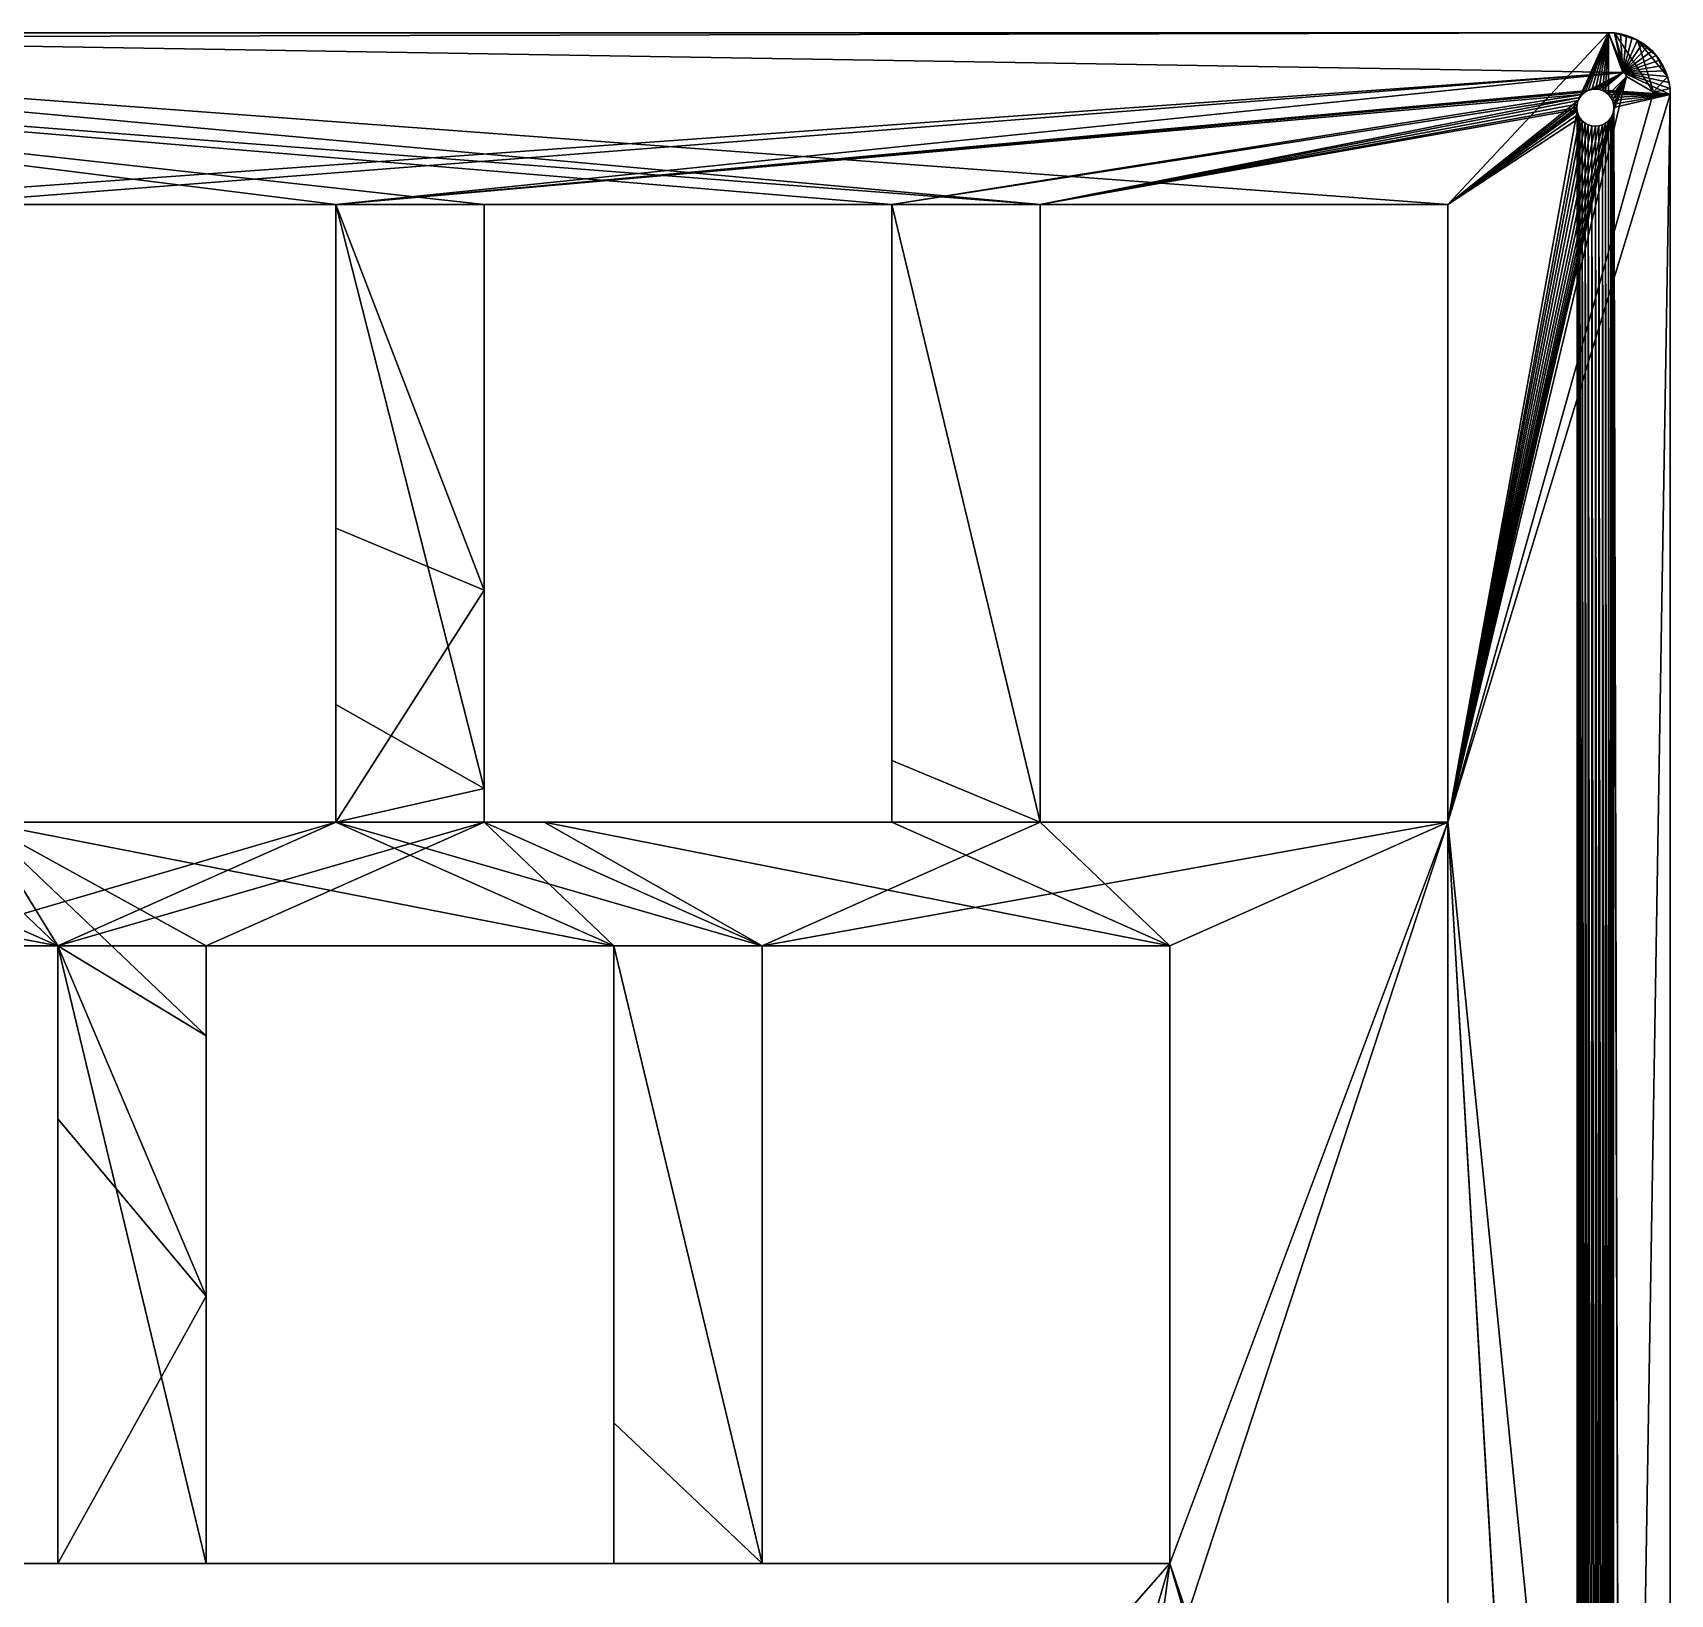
# Model space of a CAD drawing. Extents: x -25.5 to -5.1, y -12.4 to 12.4.
# Drawn here: x -18.35 to -5.1, y -0.24 to 12.4 of the extents above; entities that cross this region are included whole.
import ezdxf

# ---------------------------------------------------------------- set-up
doc = ezdxf.new("R2010")
doc.units = 0

msp = doc.modelspace()

# ---------------------------------------------------------------- linework, layer by layer
for points in [[(-25.066, 12.154, 6.8), (-25.003, 12.355, 6.8), (-10.2, 11.009, 6.8)], [(-25.003, 12.355, 6.8), (-25.001, 12.4, 6.8), (-5.601, 12.4, 6.8)], [(-6.9, 11.009, 6.8), (-25.003, 12.355, 6.8), (-5.601, 12.4, 6.8)], [(-6.9, 11.009, 6.8), (-10.2, 11.009, 6.8), (-25.003, 12.355, 6.8)], [(-5.484, 12.078, 7), (-5.601, 12.4, 7), (-25.001, 12.4, 7)], [(-5.484, 12.078, 7), (-25.001, 12.4, 7), (-20.4, 11.009, 7)], [(-25.001, 12.4, 6.8), (-25.001, 12.4, 7), (-5.601, 12.4, 7)], [(-25.001, 12.4, 6.8), (-5.601, 12.4, 7), (-5.601, 12.4, 6.8)], [(-5.846, 11.851, 6.8), (-6.9, 11.009, 6.8), (-5.601, 12.4, 6.8)], [(-5.832, 11.877, 6.8), (-5.846, 11.851, 6.8), (-5.601, 12.4, 6.8)], [(-5.813, 11.9, 6.8), (-5.832, 11.877, 6.8), (-5.601, 12.4, 6.8)], [(-5.601, 12.4, 6.8), (-5.79, 11.919, 6.8), (-5.813, 11.9, 6.8)], [(-5.601, 12.4, 6.8), (-5.764, 11.933, 6.8), (-5.79, 11.919, 6.8)], [(-5.601, 12.4, 6.8), (-5.736, 11.941, 6.8), (-5.764, 11.933, 6.8)], [(-5.601, 12.4, 6.8), (-5.707, 11.944, 6.8), (-5.736, 11.941, 6.8)], [(-5.601, 12.4, 6.8), (-5.678, 11.941, 6.8), (-5.707, 11.944, 6.8)], [(-5.601, 12.4, 6.8), (-5.65, 11.933, 6.8), (-5.678, 11.941, 6.8)], [(-5.601, 12.4, 6.8), (-5.624, 11.919, 6.8), (-5.65, 11.933, 6.8)], [(-5.601, 12.4, 6.8), (-5.601, 11.9, 6.8), (-5.624, 11.919, 6.8)], [(-5.601, 12.4, 6.8), (-5.455, 12.046, 6.8), (-5.601, 11.9, 6.8)], [(-5.455, 12.046, 6.8), (-5.601, 12.4, 6.8), (-5.552, 12.398, 6.8)], [(-5.552, 12.398, 7), (-5.601, 12.4, 7), (-5.484, 12.078, 7)], [(-5.552, 12.398, 7), (-5.552, 12.398, 6.8), (-5.601, 12.4, 6.8)], [(-5.552, 12.398, 7), (-5.601, 12.4, 6.8), (-5.601, 12.4, 7)], [(-5.552, 12.398, 6.8), (-5.503, 12.39, 6.8), (-5.456, 12.378, 6.8)], [(-5.236, 11.919, 6.8), (-5.455, 12.046, 6.8), (-5.552, 12.398, 6.8)], [(-5.552, 12.398, 6.8), (-5.456, 12.378, 6.8), (-5.365, 12.341, 6.8)], [(-5.236, 11.919, 6.8), (-5.552, 12.398, 6.8), (-5.365, 12.341, 6.8)], [(-5.503, 12.39, 7), (-5.552, 12.398, 7), (-5.484, 12.078, 7)], [(-5.503, 12.39, 7), (-5.503, 12.39, 6.8), (-5.552, 12.398, 6.8)], [(-5.503, 12.39, 7), (-5.552, 12.398, 6.8), (-5.552, 12.398, 7)], [(-5.456, 12.378, 7), (-5.503, 12.39, 7), (-5.484, 12.078, 7)], [(-5.456, 12.378, 7), (-5.456, 12.378, 6.8), (-5.503, 12.39, 6.8)], [(-5.456, 12.378, 7), (-5.503, 12.39, 6.8), (-5.503, 12.39, 7)], [(-5.41, 12.362, 7), (-5.456, 12.378, 7), (-5.484, 12.078, 7)], [(-5.365, 12.341, 7), (-5.41, 12.362, 7), (-5.484, 12.078, 7)], [(-5.323, 12.316, 7), (-5.365, 12.341, 7), (-5.484, 12.078, 7)], [(-5.456, 12.378, 6.8), (-5.41, 12.362, 6.8), (-5.365, 12.341, 6.8)], [(-5.41, 12.362, 7), (-5.41, 12.362, 6.8), (-5.456, 12.378, 6.8)], [(-5.41, 12.362, 7), (-5.456, 12.378, 6.8), (-5.456, 12.378, 7)], [(-5.365, 12.341, 7), (-5.365, 12.341, 6.8), (-5.41, 12.362, 6.8)], [(-5.365, 12.341, 7), (-5.41, 12.362, 6.8), (-5.41, 12.362, 7)], [(-5.365, 12.341, 6.8), (-5.323, 12.316, 6.8), (-5.284, 12.287, 6.8)], [(-5.365, 12.341, 6.8), (-5.284, 12.287, 6.8), (-5.214, 12.217, 6.8)], [(-5.365, 12.341, 6.8), (-5.214, 12.217, 6.8), (-5.123, 12.045, 6.8)], [(-5.365, 12.341, 6.8), (-5.123, 12.045, 6.8), (-5.236, 11.919, 6.8)], [(-5.323, 12.316, 7), (-5.323, 12.316, 6.8), (-5.365, 12.341, 6.8)], [(-5.323, 12.316, 7), (-5.365, 12.341, 6.8), (-5.365, 12.341, 7)], [(-5.284, 12.287, 7), (-5.323, 12.316, 7), (-5.484, 12.078, 7)], [(-5.247, 12.254, 7), (-5.284, 12.287, 7), (-5.484, 12.078, 7)], [(-5.214, 12.217, 7), (-5.247, 12.254, 7), (-5.484, 12.078, 7)], [(-5.185, 12.178, 7), (-5.214, 12.217, 7), (-5.484, 12.078, 7)], [(-5.284, 12.287, 7), (-5.284, 12.287, 6.8), (-5.323, 12.316, 6.8)], [(-5.284, 12.287, 7), (-5.323, 12.316, 6.8), (-5.323, 12.316, 7)], [(-5.284, 12.287, 6.8), (-5.247, 12.254, 6.8), (-5.214, 12.217, 6.8)], [(-5.247, 12.254, 7), (-5.247, 12.254, 6.8), (-5.284, 12.287, 6.8)], [(-5.247, 12.254, 7), (-5.284, 12.287, 6.8), (-5.284, 12.287, 7)], [(-5.214, 12.217, 7), (-5.214, 12.217, 6.8), (-5.247, 12.254, 6.8)], [(-5.214, 12.217, 7), (-5.247, 12.254, 6.8), (-5.247, 12.254, 7)], [(-5.214, 12.217, 6.8), (-5.185, 12.178, 6.8), (-5.16, 12.136, 6.8)], [(-5.214, 12.217, 6.8), (-5.16, 12.136, 6.8), (-5.123, 12.045, 6.8)], [(-5.185, 12.178, 7), (-5.185, 12.178, 6.8), (-5.214, 12.217, 6.8)], [(-5.185, 12.178, 7), (-5.214, 12.217, 6.8), (-5.214, 12.217, 7)], [(-15.9, 11.009, 6.8), (-19.2, 11.009, 6.8), (-25.066, 12.154, 6.8)], [(-25.066, 12.154, 6.8), (-10.2, 11.009, 6.8), (-11.4, 11.009, 6.8)], [(-14.7, 11.009, 6.8), (-15.9, 11.009, 6.8), (-25.066, 12.154, 6.8)], [(-11.4, 11.009, 6.8), (-14.7, 11.009, 6.8), (-25.066, 12.154, 6.8)], [(-5.484, 12.078, 7), (-20.4, 11.009, 7), (-19.2, 11.009, 7)], [(-5.484, 12.078, 7), (-19.2, 11.009, 7), (-15.9, 11.009, 7)], [(-5.764, 11.933, 7), (-5.484, 12.078, 7), (-15.9, 11.009, 7)], [(-5.764, 11.933, 7), (-5.736, 11.941, 7), (-5.484, 12.078, 7)], [(-5.736, 11.941, 7), (-5.707, 11.944, 7), (-5.484, 12.078, 7)], [(-5.707, 11.944, 7), (-5.678, 11.941, 7), (-5.484, 12.078, 7)], [(-5.678, 11.941, 7), (-5.655, 11.934, 7), (-5.484, 12.078, 7)], [(-5.101, 11.9, 7), (-5.484, 12.078, 7), (-5.655, 11.934, 7)], [(-5.16, 12.136, 7), (-5.185, 12.178, 7), (-5.484, 12.078, 7)], [(-5.139, 12.091, 7), (-5.16, 12.136, 7), (-5.484, 12.078, 7)], [(-5.123, 12.045, 7), (-5.139, 12.091, 7), (-5.484, 12.078, 7)], [(-5.101, 11.9, 7), (-5.103, 11.949, 7), (-5.484, 12.078, 7)], [(-5.103, 11.949, 7), (-5.111, 11.998, 7), (-5.484, 12.078, 7)], [(-5.111, 11.998, 7), (-5.123, 12.045, 7), (-5.484, 12.078, 7)], [(-5.16, 12.136, 7), (-5.16, 12.136, 6.8), (-5.185, 12.178, 6.8)], [(-5.16, 12.136, 7), (-5.185, 12.178, 6.8), (-5.185, 12.178, 7)], [(-5.16, 12.136, 6.8), (-5.139, 12.091, 6.8), (-5.123, 12.045, 6.8)], [(-5.139, 12.091, 7), (-5.139, 12.091, 6.8), (-5.16, 12.136, 6.8)], [(-5.139, 12.091, 7), (-5.16, 12.136, 6.8), (-5.16, 12.136, 7)], [(-5.123, 12.045, 7), (-5.123, 12.045, 6.8), (-5.139, 12.091, 6.8)], [(-5.123, 12.045, 7), (-5.139, 12.091, 6.8), (-5.139, 12.091, 7)], [(-5.79, 11.919, 7), (-5.764, 11.933, 7), (-15.9, 11.009, 7)], [(-5.455, 12.046, 6.8), (-5.236, 11.919, 6.8), (-6.9, 6.009, 6.8)], [(-5.56, 11.765, 6.8), (-5.455, 12.046, 6.8), (-6.9, 6.009, 6.8)], [(-5.79, 11.919, 7), (-5.79, 11.919, 6.8), (-5.764, 11.933, 6.8)], [(-5.79, 11.919, 7), (-5.764, 11.933, 6.8), (-5.764, 11.933, 7)], [(-5.764, 11.933, 7), (-5.764, 11.933, 6.8), (-5.736, 11.941, 6.8)], [(-5.764, 11.933, 7), (-5.736, 11.941, 6.8), (-5.736, 11.941, 7)], [(-5.736, 11.941, 7), (-5.736, 11.941, 6.8), (-5.707, 11.944, 6.8)], [(-5.736, 11.941, 7), (-5.707, 11.944, 6.8), (-5.707, 11.944, 7)], [(-5.707, 11.944, 7), (-5.707, 11.944, 6.8), (-5.678, 11.941, 6.8)], [(-5.707, 11.944, 7), (-5.678, 11.941, 6.8), (-5.678, 11.941, 7)], [(-5.678, 11.941, 6.8), (-5.65, 11.933, 6.8), (-5.65, 11.933, 7)], [(-5.655, 11.934, 7), (-5.678, 11.941, 7), (-5.678, 11.941, 6.8)], [(-5.65, 11.933, 7), (-5.655, 11.934, 7), (-5.678, 11.941, 6.8)], [(-5.101, 11.9, 7), (-5.655, 11.934, 7), (-5.65, 11.933, 7)], [(-5.65, 11.933, 7), (-5.65, 11.933, 6.8), (-5.624, 11.919, 6.8)], [(-5.65, 11.933, 7), (-5.624, 11.919, 6.8), (-5.624, 11.919, 7)], [(-5.101, 11.9, 7), (-5.65, 11.933, 7), (-5.624, 11.919, 7)], [(-5.582, 11.877, 6.8), (-5.601, 11.9, 6.8), (-5.455, 12.046, 6.8)], [(-5.568, 11.851, 6.8), (-5.582, 11.877, 6.8), (-5.455, 12.046, 6.8)], [(-5.56, 11.823, 6.8), (-5.568, 11.851, 6.8), (-5.455, 12.046, 6.8)], [(-5.557, 11.794, 6.8), (-5.56, 11.823, 6.8), (-5.455, 12.046, 6.8)], [(-5.56, 11.765, 6.8), (-5.557, 11.794, 6.8), (-5.455, 12.046, 6.8)], [(-5.123, 12.045, 6.8), (-5.103, 11.949, 6.8), (-5.236, 11.919, 6.8)], [(-5.103, 11.949, 6.8), (-5.101, 11.9, 6.8), (-5.236, 11.919, 6.8)], [(-5.123, 12.045, 6.8), (-5.111, 11.998, 6.8), (-5.103, 11.949, 6.8)], [(-5.111, 11.998, 7), (-5.111, 11.998, 6.8), (-5.123, 12.045, 6.8)], [(-5.111, 11.998, 7), (-5.123, 12.045, 6.8), (-5.123, 12.045, 7)], [(-5.103, 11.949, 7), (-5.103, 11.949, 6.8), (-5.111, 11.998, 6.8)], [(-5.103, 11.949, 7), (-5.111, 11.998, 6.8), (-5.111, 11.998, 7)], [(-5.101, 11.9, 7), (-5.101, 11.9, 6.8), (-5.103, 11.949, 6.8)], [(-5.101, 11.9, 7), (-5.103, 11.949, 6.8), (-5.103, 11.949, 7)], [(-5.813, 11.9, 7), (-5.79, 11.919, 7), (-15.9, 11.009, 7)], [(-5.813, 11.9, 7), (-15.9, 11.009, 7), (-11.4, 11.009, 7)], [(-5.832, 11.877, 7), (-5.813, 11.9, 7), (-11.4, 11.009, 7)], [(-5.832, 11.877, 7), (-11.4, 11.009, 7), (-10.2, 11.009, 7)], [(-5.846, 11.851, 7), (-5.832, 11.877, 7), (-10.2, 11.009, 7)], [(-10.2, 11.009, 7), (-5.854, 11.823, 7), (-5.846, 11.851, 7)], [(-10.2, 11.009, 7), (-5.857, 11.794, 7), (-5.854, 11.823, 7)], [(-6.9, 6.009, 6.8), (-5.236, 11.919, 6.8), (-5.101, 11.9, 6.8)], [(-6.9, 6.009, 6.8), (-5.101, 11.9, 6.8), (-5.101, -11.9, 6.8)], [(-5.846, 11.851, 6.8), (-5.854, 11.823, 6.8), (-6.9, 11.009, 6.8)], [(-5.854, 11.823, 6.8), (-5.857, 11.794, 6.8), (-6.9, 11.009, 6.8)], [(-5.857, 11.794, 7), (-5.857, 11.794, 6.8), (-5.854, 11.823, 6.8)], [(-5.857, 11.794, 7), (-5.854, 11.823, 6.8), (-5.854, 11.823, 7)], [(-5.854, 11.823, 7), (-5.854, 11.823, 6.8), (-5.846, 11.851, 6.8)], [(-5.854, 11.823, 7), (-5.846, 11.851, 6.8), (-5.846, 11.851, 7)], [(-5.846, 11.851, 7), (-5.846, 11.851, 6.8), (-5.832, 11.877, 6.8)], [(-5.846, 11.851, 7), (-5.832, 11.877, 6.8), (-5.832, 11.877, 7)], [(-5.832, 11.877, 7), (-5.832, 11.877, 6.8), (-5.813, 11.9, 6.8)], [(-5.832, 11.877, 7), (-5.813, 11.9, 6.8), (-5.813, 11.9, 7)], [(-5.813, 11.9, 7), (-5.813, 11.9, 6.8), (-5.79, 11.919, 6.8)], [(-5.813, 11.9, 7), (-5.79, 11.919, 6.8), (-5.79, 11.919, 7)], [(-5.624, 11.919, 7), (-5.624, 11.919, 6.8), (-5.601, 11.9, 6.8)], [(-5.624, 11.919, 7), (-5.601, 11.9, 6.8), (-5.601, 11.9, 7)], [(-5.101, 11.9, 7), (-5.624, 11.919, 7), (-5.601, 11.9, 7)], [(-5.601, 11.9, 6.8), (-5.582, 11.877, 6.8), (-5.582, 11.877, 7)], [(-5.601, 11.9, 6.8), (-5.582, 11.877, 7), (-5.601, 11.9, 7)], [(-5.101, 11.9, 7), (-5.601, 11.9, 7), (-5.582, 11.877, 7)], [(-5.101, 11.9, 7), (-5.582, 11.877, 7), (-5.568, 11.851, 7)], [(-5.582, 11.877, 6.8), (-5.568, 11.851, 6.8), (-5.568, 11.851, 7)], [(-5.582, 11.877, 6.8), (-5.568, 11.851, 7), (-5.582, 11.877, 7)], [(-5.101, 11.9, 7), (-5.568, 11.851, 7), (-5.56, 11.823, 7)], [(-5.568, 11.851, 6.8), (-5.56, 11.823, 6.8), (-5.56, 11.823, 7)], [(-5.568, 11.851, 6.8), (-5.56, 11.823, 7), (-5.568, 11.851, 7)], [(-5.101, 11.9, 7), (-5.56, 11.823, 7), (-5.557, 11.794, 7)], [(-5.56, 11.823, 6.8), (-5.557, 11.794, 6.8), (-5.557, 11.794, 7)], [(-5.56, 11.823, 6.8), (-5.557, 11.794, 7), (-5.56, 11.823, 7)], [(-5.495, -12.092, 7), (-5.101, 11.9, 7), (-5.557, 11.794, 7)], [(-5.495, -12.092, 7), (-5.101, -11.9, 7), (-5.101, 11.9, 7)], [(-5.101, 11.9, 6.8), (-5.101, 11.9, 7), (-5.101, -11.9, 7)], [(-5.101, 11.9, 6.8), (-5.101, -11.9, 7), (-5.101, -11.9, 6.8)], [(-10.2, 11.009, 7), (-5.856, 11.779, 7), (-5.857, 11.794, 7)], [(-10.2, 11.009, 7), (-6.9, 11.009, 7), (-5.856, 11.779, 7)], [(-5.857, 11.794, 6.8), (-5.854, 11.765, 6.8), (-6.9, 11.009, 6.8)], [(-5.854, 11.765, 7), (-5.856, 11.779, 7), (-6.9, 11.009, 7)], [(-5.854, 11.765, 6.8), (-5.846, 11.737, 6.8), (-6.9, 11.009, 6.8)], [(-5.568, 11.737, 6.8), (-5.56, 11.765, 6.8), (-6.9, 6.009, 6.8)], [(-5.854, 11.765, 7), (-6.9, 11.009, 7), (-6.9, 6.009, 7)], [(-5.854, -11.765, 7), (-5.854, 11.765, 7), (-6.9, 6.009, 7)], [(-5.846, 11.737, 6.8), (-5.832, 11.711, 6.8), (-6.9, 11.009, 6.8)], [(-5.582, 11.711, 6.8), (-5.568, 11.737, 6.8), (-6.9, 6.009, 6.8)], [(-6.9, 6.009, 6.8), (-6.9, 11.009, 6.8), (-5.832, 11.711, 6.8)], [(-6.9, 6.009, 6.8), (-5.832, 11.711, 6.8), (-5.813, 11.688, 6.8)], [(-5.601, 11.688, 6.8), (-5.582, 11.711, 6.8), (-6.9, 6.009, 6.8)], [(-6.9, 6.009, 6.8), (-5.813, 11.688, 6.8), (-5.79, 11.669, 6.8)], [(-6.9, 6.009, 6.8), (-5.624, 11.669, 6.8), (-5.601, 11.688, 6.8)], [(-6.9, 6.009, 6.8), (-5.79, 11.669, 6.8), (-5.764, 11.655, 6.8)], [(-6.9, 6.009, 6.8), (-5.65, 11.655, 6.8), (-5.624, 11.669, 6.8)], [(-5.854, 11.765, 6.8), (-5.857, 11.794, 6.8), (-5.857, 11.794, 7)], [(-5.854, 11.765, 6.8), (-5.857, 11.794, 7), (-5.856, 11.779, 7)], [(-5.856, 11.779, 7), (-5.854, 11.765, 7), (-5.854, 11.765, 6.8)], [(-5.846, 11.737, 7), (-5.846, 11.737, 6.8), (-5.854, 11.765, 6.8)], [(-5.846, 11.737, 7), (-5.854, 11.765, 6.8), (-5.854, 11.765, 7)], [(-5.846, -11.737, 7), (-5.846, 11.737, 7), (-5.854, 11.765, 7)], [(-5.854, -11.765, 7), (-5.846, -11.737, 7), (-5.854, 11.765, 7)], [(-5.832, 11.711, 7), (-5.832, 11.711, 6.8), (-5.846, 11.737, 6.8)], [(-5.832, 11.711, 7), (-5.846, 11.737, 6.8), (-5.846, 11.737, 7)], [(-5.832, -11.711, 7), (-5.832, 11.711, 7), (-5.846, 11.737, 7)], [(-5.846, -11.737, 7), (-5.832, -11.711, 7), (-5.846, 11.737, 7)], [(-5.813, 11.688, 7), (-5.813, 11.688, 6.8), (-5.832, 11.711, 6.8)], [(-5.813, 11.688, 7), (-5.832, 11.711, 6.8), (-5.832, 11.711, 7)], [(-5.813, -11.688, 7), (-5.813, 11.688, 7), (-5.832, 11.711, 7)], [(-5.832, -11.711, 7), (-5.813, -11.688, 7), (-5.832, 11.711, 7)], [(-5.79, 11.669, 6.8), (-5.813, 11.688, 6.8), (-5.813, 11.688, 7)], [(-5.79, 11.669, 6.8), (-5.813, 11.688, 7), (-5.79, 11.669, 7)], [(-5.79, -11.669, 7), (-5.79, 11.669, 7), (-5.813, 11.688, 7)], [(-5.813, -11.688, 7), (-5.79, -11.669, 7), (-5.813, 11.688, 7)], [(-5.764, 11.655, 6.8), (-5.79, 11.669, 6.8), (-5.79, 11.669, 7)], [(-5.764, 11.655, 6.8), (-5.79, 11.669, 7), (-5.764, 11.655, 7)], [(-5.764, -11.655, 7), (-5.764, 11.655, 7), (-5.79, 11.669, 7)], [(-5.79, -11.669, 7), (-5.764, -11.655, 7), (-5.79, 11.669, 7)], [(-5.624, 11.669, 6.8), (-5.65, 11.655, 6.8), (-5.65, 11.655, 7)], [(-5.624, 11.669, 6.8), (-5.65, 11.655, 7), (-5.624, 11.669, 7)], [(-5.624, -11.669, 7), (-5.624, 11.669, 7), (-5.65, 11.655, 7)], [(-5.601, 11.688, 6.8), (-5.624, 11.669, 6.8), (-5.624, 11.669, 7)], [(-5.601, 11.688, 6.8), (-5.624, 11.669, 7), (-5.601, 11.688, 7)], [(-5.601, -11.688, 7), (-5.601, 11.688, 7), (-5.624, 11.669, 7)], [(-5.624, -11.669, 7), (-5.601, -11.688, 7), (-5.624, 11.669, 7)], [(-5.582, 11.711, 6.8), (-5.601, 11.688, 6.8), (-5.601, 11.688, 7)], [(-5.582, 11.711, 6.8), (-5.601, 11.688, 7), (-5.582, 11.711, 7)], [(-5.582, -11.711, 7), (-5.582, 11.711, 7), (-5.601, 11.688, 7)], [(-5.601, -11.688, 7), (-5.582, -11.711, 7), (-5.601, 11.688, 7)], [(-5.568, 11.737, 6.8), (-5.582, 11.711, 6.8), (-5.582, 11.711, 7)], [(-5.568, 11.737, 6.8), (-5.582, 11.711, 7), (-5.568, 11.737, 7)], [(-5.568, -11.737, 7), (-5.568, 11.737, 7), (-5.582, 11.711, 7)], [(-5.582, -11.711, 7), (-5.568, -11.737, 7), (-5.582, 11.711, 7)], [(-5.56, 11.765, 6.8), (-5.568, 11.737, 6.8), (-5.568, 11.737, 7)], [(-5.56, 11.765, 6.8), (-5.568, 11.737, 7), (-5.56, 11.765, 7)], [(-5.56, -11.765, 7), (-5.56, 11.765, 7), (-5.568, 11.737, 7)], [(-5.568, -11.737, 7), (-5.56, -11.765, 7), (-5.568, 11.737, 7)], [(-5.557, 11.794, 6.8), (-5.56, 11.765, 6.8), (-5.56, 11.765, 7)], [(-5.557, 11.794, 6.8), (-5.56, 11.765, 7), (-5.557, 11.794, 7)], [(-5.495, -12.092, 7), (-5.557, 11.794, 7), (-5.56, 11.765, 7)], [(-5.56, -11.765, 7), (-5.495, -12.092, 7), (-5.56, 11.765, 7)], [(-6.9, 6.009, 6.8), (-5.764, 11.655, 6.8), (-5.736, 11.647, 6.8)], [(-6.9, 6.009, 6.8), (-5.678, 11.647, 6.8), (-5.65, 11.655, 6.8)], [(-6.9, 6.009, 6.8), (-5.736, 11.647, 6.8), (-5.707, 11.644, 6.8)], [(-6.9, 6.009, 6.8), (-5.707, 11.644, 6.8), (-5.678, 11.647, 6.8)], [(-5.736, 11.647, 6.8), (-5.764, 11.655, 6.8), (-5.764, 11.655, 7)], [(-5.736, 11.647, 6.8), (-5.764, 11.655, 7), (-5.736, 11.647, 7)], [(-5.736, -11.647, 7), (-5.736, 11.647, 7), (-5.764, 11.655, 7)], [(-5.764, -11.655, 7), (-5.736, -11.647, 7), (-5.764, 11.655, 7)], [(-5.707, 11.644, 6.8), (-5.736, 11.647, 6.8), (-5.736, 11.647, 7)], [(-5.707, 11.644, 6.8), (-5.736, 11.647, 7), (-5.707, 11.644, 7)], [(-5.707, -11.644, 7), (-5.707, 11.644, 7), (-5.736, 11.647, 7)], [(-5.736, -11.647, 7), (-5.707, -11.644, 7), (-5.736, 11.647, 7)], [(-5.678, 11.647, 6.8), (-5.707, 11.644, 6.8), (-5.707, 11.644, 7)], [(-5.678, 11.647, 6.8), (-5.707, 11.644, 7), (-5.678, 11.647, 7)], [(-5.678, -11.647, 7), (-5.678, 11.647, 7), (-5.707, 11.644, 7)], [(-5.707, -11.644, 7), (-5.678, -11.647, 7), (-5.707, 11.644, 7)], [(-5.65, 11.655, 6.8), (-5.678, 11.647, 6.8), (-5.678, 11.647, 7)], [(-5.65, 11.655, 6.8), (-5.678, 11.647, 7), (-5.65, 11.655, 7)], [(-5.65, -11.655, 7), (-5.65, 11.655, 7), (-5.678, 11.647, 7)], [(-5.678, -11.647, 7), (-5.65, -11.655, 7), (-5.678, 11.647, 7)], [(-5.65, -11.655, 7), (-5.624, -11.669, 7), (-5.65, 11.655, 7)], [(-19.2, 11.009, 6.8), (-19.2, 11.009, 7), (-15.9, 11.009, 7)], [(-19.2, 11.009, 6.8), (-15.9, 11.009, 7), (-15.9, 11.009, 6.8)], [(-15.9, 6.963, 6.8), (-15.9, 11.009, 6.8), (-15.9, 11.009, 7)], [(-15.9, 6.963, 6.8), (-15.9, 11.009, 7), (-15.9, 8.39, 7)], [(-14.7, 6.283, 6.8), (-15.9, 6.963, 6.8), (-15.9, 11.009, 6.8)], [(-14.7, 11.009, 6.8), (-14.7, 6.283, 6.8), (-15.9, 11.009, 6.8)], [(-15.9, 11.009, 7), (-15.9, 8.39, 7), (-14.7, 7.889, 7)], [(-15.9, 11.009, 7), (-14.7, 7.889, 7), (-14.7, 11.009, 7)], [(-15.9, 11.009, 7), (-14.7, 11.009, 7), (-11.4, 11.009, 7)], [(-14.7, 7.889, 7), (-14.7, 11.009, 7), (-14.7, 11.009, 6.8)], [(-14.7, 7.889, 7), (-14.7, 11.009, 6.8), (-14.7, 6.283, 6.8)], [(-14.7, 11.009, 6.8), (-14.7, 11.009, 7), (-11.4, 11.009, 7)], [(-14.7, 11.009, 6.8), (-11.4, 11.009, 7), (-11.4, 11.009, 6.8)], [(-11.4, 6.009, 6.8), (-11.4, 11.009, 6.8), (-11.4, 11.009, 7)], [(-11.4, 11.009, 7), (-11.4, 6.51, 7), (-11.4, 6.009, 6.8)], [(-10.2, 6.009, 6.8), (-11.4, 6.009, 6.8), (-11.4, 11.009, 6.8)], [(-10.2, 11.009, 6.8), (-10.2, 6.009, 6.8), (-11.4, 11.009, 6.8)], [(-11.4, 11.009, 7), (-11.4, 6.51, 7), (-10.2, 6.009, 7)], [(-11.4, 11.009, 7), (-10.2, 6.009, 7), (-10.2, 11.009, 7)], [(-10.2, 6.009, 6.8), (-10.2, 6.009, 7), (-10.2, 11.009, 7)], [(-10.2, 6.009, 6.8), (-10.2, 11.009, 7), (-10.2, 11.009, 6.8)], [(-10.2, 11.009, 6.8), (-10.2, 11.009, 7), (-6.9, 11.009, 7)], [(-10.2, 11.009, 6.8), (-6.9, 11.009, 7), (-6.9, 11.009, 6.8)], [(-6.9, 11.009, 6.8), (-6.9, 11.009, 7), (-6.9, 6.009, 7)], [(-6.9, 11.009, 6.8), (-6.9, 6.009, 7), (-6.9, 6.009, 6.8)], [(-15.9, 8.39, 7), (-15.9, 6.009, 7), (-15.9, 6.009, 6.8)], [(-15.9, 8.39, 7), (-15.9, 6.009, 6.8), (-15.9, 6.963, 6.8)], [(-14.7, 7.889, 7), (-15.9, 8.39, 7), (-15.9, 6.009, 7)], [(-14.7, 6.009, 7), (-14.7, 7.889, 7), (-15.9, 6.009, 7)], [(-14.7, 6.283, 6.8), (-14.7, 6.009, 7), (-14.7, 7.889, 7)], [(-15.9, 6.009, 6.8), (-15.9, 6.963, 6.8), (-14.7, 6.283, 6.8)], [(-11.4, 6.51, 7), (-11.4, 6.009, 7), (-11.4, 6.009, 6.8)], [(-10.2, 6.009, 7), (-11.4, 6.51, 7), (-11.4, 6.009, 7)], [(-15.9, 6.009, 6.8), (-14.7, 6.283, 6.8), (-14.7, 6.009, 6.8)], [(-14.7, 6.283, 6.8), (-14.7, 6.009, 6.8), (-14.7, 6.009, 7)], [(-23.412, 6.009, 7), (-21.45, 5.009, 7), (-18.15, 5.009, 7)], [(-20.4, 6.009, 7), (-23.412, 6.009, 7), (-18.15, 5.009, 7)], [(-20.4, 6.009, 7), (-18.15, 5.009, 7), (-19.2, 6.009, 7)], [(-19.321, 5.009, 6.8), (-19.2, 6.009, 6.8), (-15.9, 6.009, 6.8)], [(-18.15, 5.009, 6.8), (-19.321, 5.009, 6.8), (-15.9, 6.009, 6.8)], [(-19.2, 6.009, 6.8), (-15.9, 6.009, 6.8), (-15.9, 6.009, 7)], [(-15.9, 6.009, 7), (-18.77, 6.009, 7), (-19.2, 6.009, 6.8)], [(-18.15, 5.009, 7), (-18.77, 6.009, 7), (-19.2, 6.009, 7)], [(-18.77, 6.009, 7), (-16.95, 4.281, 7), (-16.95, 5.009, 7)], [(-18.77, 6.009, 7), (-16.95, 5.009, 7), (-13.65, 5.009, 7)], [(-15.9, 6.009, 7), (-18.77, 6.009, 7), (-13.65, 5.009, 7)], [(-18.15, 5.009, 7), (-16.95, 4.281, 7), (-18.77, 6.009, 7)], [(-18.15, 5.009, 6.8), (-15.9, 6.009, 6.8), (-14.7, 6.009, 6.8)], [(-16.95, 5.009, 6.8), (-18.15, 5.009, 6.8), (-14.7, 6.009, 6.8)], [(-13.65, 5.009, 6.8), (-16.95, 5.009, 6.8), (-14.7, 6.009, 6.8)], [(-15.9, 6.009, 7), (-13.65, 5.009, 7), (-12.45, 5.009, 7)], [(-14.7, 6.009, 7), (-15.9, 6.009, 7), (-12.45, 5.009, 7)], [(-11.4, 6.009, 7), (-14.7, 6.009, 7), (-14.7, 6.009, 6.8)], [(-11.4, 6.009, 7), (-14.7, 6.009, 6.8), (-14.216, 6.009, 6.8)], [(-10.2, 6.009, 7), (-11.4, 6.009, 7), (-14.7, 6.009, 7)], [(-12.45, 5.009, 7), (-10.2, 6.009, 7), (-14.7, 6.009, 7)], [(-14.7, 6.009, 6.8), (-14.216, 6.009, 6.8), (-12.45, 5.009, 6.8)], [(-14.7, 6.009, 6.8), (-12.45, 5.009, 6.8), (-13.65, 5.009, 6.8)], [(-14.216, 6.009, 6.8), (-11.4, 6.009, 6.8), (-11.4, 6.009, 7)], [(-9.15, 5.009, 6.8), (-12.45, 5.009, 6.8), (-14.216, 6.009, 6.8)], [(-9.15, 5.009, 6.8), (-14.216, 6.009, 6.8), (-11.4, 6.009, 6.8)], [(-12.45, 5.009, 7), (-9.15, 5.009, 7), (-6.9, 6.009, 7)], [(-12.45, 5.009, 7), (-6.9, 6.009, 7), (-10.2, 6.009, 7)], [(-10.2, 6.009, 6.8), (-9.15, 5.009, 6.8), (-11.4, 6.009, 6.8)], [(-11.4, -7.691, 7), (-6.9, -7.691, 7), (-6.9, 6.009, 7)], [(-11.4, -7.691, 7), (-6.9, 6.009, 7), (-9.15, 0.009, 7)], [(-6.9, 6.009, 6.8), (-6.9, 6.009, 7), (-10.2, 6.009, 7)], [(-6.9, 6.009, 6.8), (-10.2, 6.009, 7), (-10.2, 6.009, 6.8)], [(-10.2, 6.009, 6.8), (-6.9, 6.009, 6.8), (-9.15, 5.009, 6.8)], [(-9.15, 0.009, 6.8), (-6.9, 6.009, 6.8), (-5.101, -11.9, 6.8)], [(-6.9, 6.009, 6.8), (-9.15, 0.009, 6.8), (-9.15, 5.009, 6.8)], [(-6.9, 6.009, 7), (-9.15, 5.009, 7), (-9.15, 0.009, 7)], [(-5.857, -11.794, 7), (-5.854, -11.765, 7), (-6.9, 6.009, 7)], [(-6.9, -7.691, 7), (-5.857, -11.794, 7), (-6.9, 6.009, 7)], [(-21.45, 5.009, 7), (-18.15, 5.009, 7), (-18.15, 5.009, 6.8)], [(-21.45, 5.009, 7), (-18.15, 5.009, 6.8), (-19.321, 5.009, 6.8)], [(-18.15, 3.609, 6.8), (-18.15, 5.009, 6.8), (-18.15, 5.009, 7)], [(-18.15, 5.009, 7), (-18.15, 0.009, 7), (-18.15, 0.009, 6.8)], [(-18.15, 5.009, 7), (-18.15, 0.009, 6.8), (-18.15, 3.609, 6.8)], [(-16.95, 2.174, 6.8), (-18.15, 3.609, 6.8), (-18.15, 5.009, 6.8)], [(-16.95, 5.009, 6.8), (-16.95, 2.174, 6.8), (-18.15, 5.009, 6.8)], [(-16.95, 0.009, 7), (-16.95, 4.281, 7), (-18.15, 5.009, 7)], [(-16.95, 0.009, 7), (-18.15, 5.009, 7), (-18.15, 0.009, 7)], [(-16.95, 4.281, 7), (-16.95, 5.009, 7), (-16.95, 5.009, 6.8)], [(-16.95, 4.281, 7), (-16.95, 5.009, 6.8), (-16.95, 2.174, 6.8)], [(-16.95, 5.009, 6.8), (-16.95, 5.009, 7), (-13.65, 5.009, 7)], [(-16.95, 5.009, 6.8), (-13.65, 5.009, 7), (-13.65, 5.009, 6.8)], [(-13.65, 0.009, 6.8), (-13.65, 5.009, 6.8), (-13.65, 5.009, 7)], [(-13.65, 5.009, 7), (-13.65, 1.148, 7), (-13.65, 0.009, 6.8)], [(-13.65, 5.009, 7), (-13.65, 1.148, 7), (-12.45, 0.009, 7)], [(-13.65, 5.009, 7), (-12.45, 0.009, 7), (-12.45, 5.009, 7)], [(-12.45, 0.009, 6.8), (-13.65, 0.009, 6.8), (-13.65, 5.009, 6.8)], [(-12.45, 5.009, 6.8), (-12.45, 0.009, 6.8), (-13.65, 5.009, 6.8)], [(-12.45, 0.009, 6.8), (-12.45, 0.009, 7), (-12.45, 5.009, 7)], [(-12.45, 0.009, 6.8), (-12.45, 5.009, 7), (-12.45, 5.009, 6.8)], [(-12.45, 5.009, 6.8), (-12.45, 5.009, 7), (-9.15, 5.009, 7)], [(-12.45, 5.009, 6.8), (-9.15, 5.009, 7), (-9.15, 5.009, 6.8)], [(-9.15, 5.009, 6.8), (-9.15, 5.009, 7), (-9.15, 0.009, 7)], [(-9.15, 5.009, 6.8), (-9.15, 0.009, 7), (-9.15, 0.009, 6.8)], [(-16.95, 2.174, 6.8), (-16.95, 0.009, 7), (-16.95, 4.281, 7)], [(-18.15, 0.009, 6.8), (-18.15, 3.609, 6.8), (-16.95, 2.174, 6.8)], [(-18.15, 0.009, 6.8), (-16.95, 2.174, 6.8), (-16.95, 0.009, 6.8)], [(-16.95, 2.174, 6.8), (-16.95, 0.009, 6.8), (-16.95, 0.009, 7)], [(-13.65, 1.148, 7), (-13.65, 0.009, 7), (-13.65, 0.009, 6.8)], [(-12.45, 0.009, 7), (-13.65, 1.148, 7), (-13.65, 0.009, 7)], [(-11.4, -7.691, 6.8), (-23.7, -7.691, 6.8), (-21.45, 0.009, 6.8)], [(-23.7, -7.691, 7), (-15.9, -7.691, 7), (-21.45, 0.009, 7)], [(-21.45, 0.009, 6.8), (-18.15, 0.009, 6.8), (-9.15, 0.009, 6.8)], [(-11.4, -7.691, 6.8), (-21.45, 0.009, 6.8), (-9.15, 0.009, 6.8)], [(-18.15, 0.009, 6.8), (-18.15, 0.009, 7), (-21.45, 0.009, 7)], [(-18.15, 0.009, 6.8), (-21.45, 0.009, 7), (-21.45, 0.009, 6.8)], [(-9.15, 0.009, 7), (-18.15, 0.009, 7), (-21.45, 0.009, 7)], [(-15.9, -7.691, 7), (-9.15, 0.009, 7), (-21.45, 0.009, 7)], [(-18.15, 0.009, 6.8), (-16.95, 0.009, 6.8), (-13.65, 0.009, 6.8)], [(-18.15, 0.009, 6.8), (-13.65, 0.009, 6.8), (-12.45, 0.009, 6.8)], [(-18.15, 0.009, 6.8), (-12.45, 0.009, 6.8), (-9.15, 0.009, 6.8)], [(-9.15, 0.009, 7), (-16.95, 0.009, 7), (-18.15, 0.009, 7)], [(-13.65, 0.009, 6.8), (-13.65, 0.009, 7), (-16.95, 0.009, 7)], [(-13.65, 0.009, 6.8), (-16.95, 0.009, 7), (-16.95, 0.009, 6.8)], [(-9.15, 0.009, 7), (-13.65, 0.009, 7), (-16.95, 0.009, 7)], [(-15.9, -7.691, 7), (-11.4, -7.691, 7), (-9.15, 0.009, 7)], [(-9.15, 0.009, 7), (-12.45, 0.009, 7), (-13.65, 0.009, 7)], [(-9.15, 0.009, 6.8), (-9.15, 0.009, 7), (-12.45, 0.009, 7)], [(-9.15, 0.009, 6.8), (-12.45, 0.009, 7), (-12.45, 0.009, 6.8)], [(-10.2, -7.691, 6.8), (-11.4, -7.691, 6.8), (-9.15, 0.009, 6.8)], [(-6.9, -7.691, 6.8), (-10.2, -7.691, 6.8), (-9.15, 0.009, 6.8)], [(-6.9, -7.691, 6.8), (-9.15, 0.009, 6.8), (-5.101, -11.9, 6.8)]]:
    msp.add_3dface(points)

doc.saveas('drawing.dxf')
